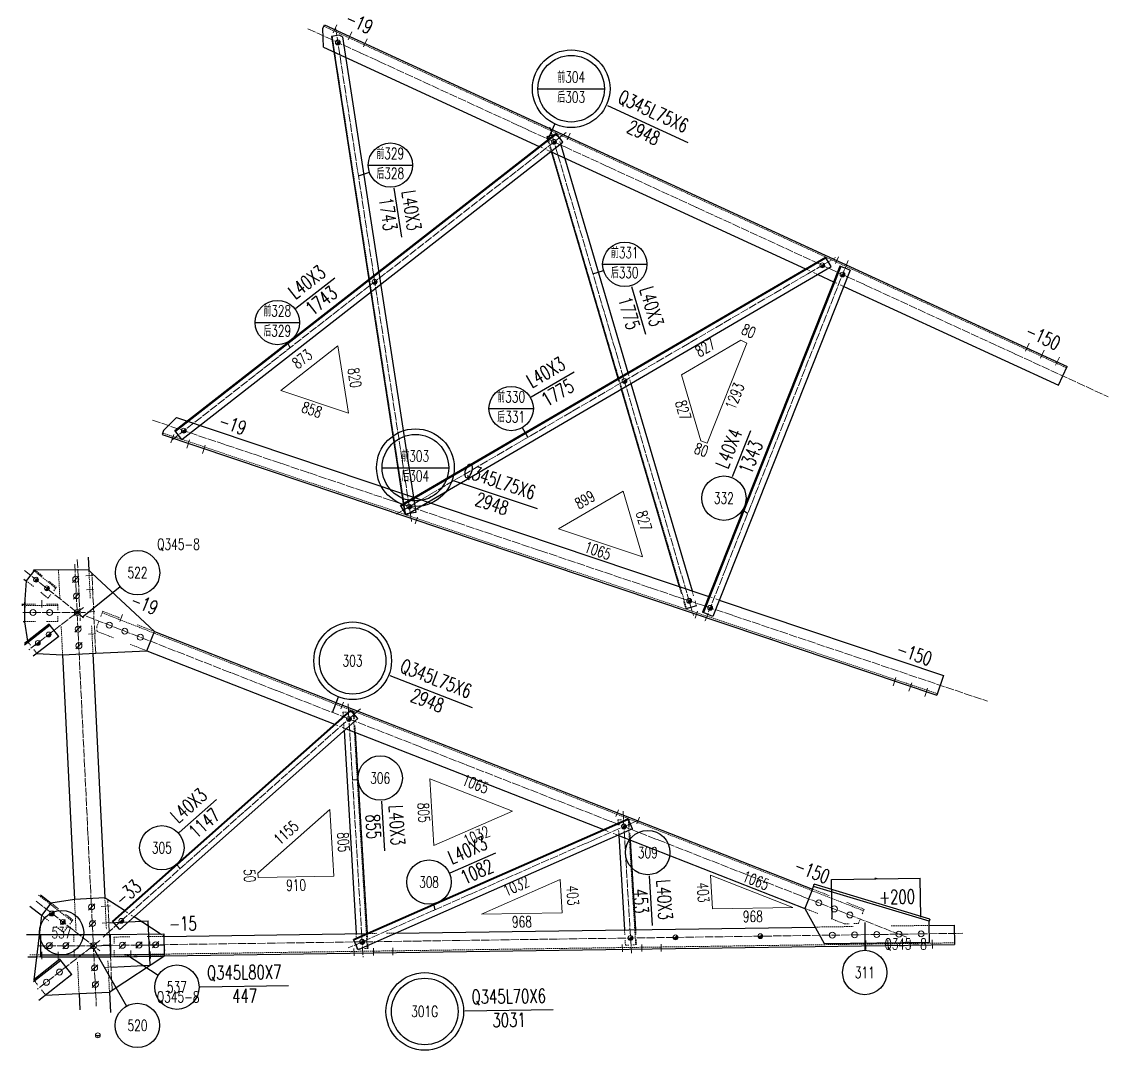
# Model space of a CAD drawing. Header units: millimetres. Extents: x -30246 to 2574, y -687 to 14024.
# Drawn here: x -22642 to -18724, y 4177 to 7886 of the extents above; entities that cross this region are included whole.
import ezdxf
from ezdxf.enums import TextEntityAlignment as Align

# ---------------------------------------------------------------- set-up
doc = ezdxf.new("R2010")
doc.units = ezdxf.units.MM
doc.header["$LTSCALE"] = 20
doc.header["$PDMODE"] = 1
doc.linetypes.add('DASHDOT2X', pattern=[1.75, 1.5, -0.125, 0, -0.125])
doc.linetypes.add('HIDDEN', pattern=[0.375, 0.25, -0.125])
for name, color, linetype, lineweight in [('1', 7, 'Continuous', 25), ('11', 1, 'Continuous', 13), ('2', 1, 'HIDDEN', 13), ('5', 7, 'Continuous', 13), ('6', 30, 'Continuous', 13), ('7', 3, 'DASHDOT2X', 13), ('8', 6, 'DASHDOT2X', 13)]:
    doc.layers.add(name, color=color, linetype=linetype, lineweight=lineweight)
doc.styles.get("Standard").update_dxf_attribs({"font": 'simplex', "width": 0.7, "bigfont": 'gbhzfs.shx'})
doc.dimstyles.new('dimStyle3', dxfattribs={"dimtxt": 2.5, "dimasz": 1, "dimexe": 1.25, "dimexo": 0, "dimgap": 0.63, "dimtad": 1, "dimzin": 0, "dimdsep": 46, "dimtxsty": 'standard', "dimblk": 'ARCHTICK', "dimblk1": 'ARCHTICK', "dimblk2": 'ARCHTICK', "dimcen": 0.09, "dimadec": 0, "dimazin": 0, "dimtfac": 1, "dimtdec": 1, "dimtmove": 2, "dimatfit": 3, "dimfxl": 0, "dimtolj": 1, "dimtzin": 0, "dimarcsym": 0})
doc.dimstyles.get("Standard").update_dxf_attribs({"dimtxt": 2.5, "dimasz": 1, "dimexe": 1.25, "dimexo": 0, "dimgap": 0.63, "dimtad": 1, "dimzin": 0, "dimdsep": 46, "dimtxsty": 'standard', "dimblk": 'ARCHTICK', "dimblk1": 'ARCHTICK', "dimblk2": 'ARCHTICK', "dimcen": 0.09, "dimadec": 0, "dimazin": 0, "dimtfac": 1, "dimtdec": 1, "dimtix": 1, "dimtmove": 2, "dimatfit": 3, "dimfxl": 0, "dimtolj": 1, "dimtzin": 0, "dimarcsym": 0})

# ---------------------------------------------------------------- blocks, each defined once
blk = doc.blocks.new('_ArchTick')
at = {"color": 0, "linetype": 'ByBlock', "const_width": 0.15}
blk.add_lwpolyline([(-0.5, -0.5), (0.5, 0.5)], dxfattribs=at)
blk = doc.blocks.new('LS_SIDE')
blk.add_line((-1, 0), (2, 0))
blk = doc.blocks.new('M20X55')
blk.add_line((-1.06, -1.06), (1.06, 1.06))
blk.add_circle((0, 0), 1)
blk = doc.blocks.new('M20X45')
blk.add_circle((0, 0), 1)
blk = doc.blocks.new('M16X40')
blk.add_line((-0.71, -0.71), (0.71, 0.71))
blk.add_circle((0, 0), 1)
for radius in [0.8, 0.6, 0.4, 0.2]:
    blk.add_arc((0, 0), radius, 225, 45)
blk = doc.blocks.new('M16X50')
blk.add_line((-1, -1), (1, 1))
blk.add_circle((0, 0), 1)
for radius in [0.8, 0.6, 0.4, 0.2]:
    blk.add_arc((0, 0), radius, 225, 45)
blk = doc.blocks.new('NAIL_FRONT')
for p, q in [((-1, 0), (1, 0)), ((0, 0), (0, -1))]:
    blk.add_line(p, q)
blk.add_circle((0, 0), 1)
blk = doc.blocks.new('*D407')
at = {"layer": '11', "color": 0, "lineweight": -2}
for p, q in [((-19401.6, 4796.5), (-19721.6, 4792)), ((-19719.6, 4652), (-19721.6, 4793.2)), ((-19399.7, 4656.5), (-19401.7, 4797.8))]:
    blk.add_line(p, q, dxfattribs=at)
at = {"layer": 'Defpoints', "color": 0}
for p in [(-19721.6, 4792), (-19719.6, 4652), (-19399.7, 4656.5)]:
    blk.add_point(p, dxfattribs=at)
at = {"layer": '11', "color": 0, "lineweight": -2}
for p, rotation in [((-19721.6, 4792), 180.8161880069534), ((-19401.6, 4796.5), 0.8161880069533556)]:
    blk.add_blockref('_ArchTick', p, dxfattribs=dict(at, rotation=rotation))
at = {"layer": '11', "color": 0, "insert": (-19561.7, 4796.2), "char_height": 2.5, "attachment_point": 5, "rotation": 0.8162}
blk.add_mtext('\\A1;80×4', dxfattribs=at)
blk = doc.blocks.new('*D408')
at = {"layer": '11', "color": 0, "lineweight": -2}
for p, q in [((-22327.3, 4636.9), (-22186.2, 4643.7)), ((-22187.5, 4643.7), (-22179.7, 4483.9)), ((-22319.5, 4477.1), (-22178.5, 4483.9))]:
    blk.add_line(p, q, dxfattribs=at)
at = {"layer": 'Defpoints', "color": 0}
for p in [(-22327.3, 4636.9), (-22319.5, 4477.1), (-22179.7, 4483.9)]:
    blk.add_point(p, dxfattribs=at)
at = {"layer": '11', "color": 0, "lineweight": -2}
for p, rotation in [((-22187.5, 4643.7), 92.78676090496542), ((-22179.7, 4483.9), 272.7867609049654)]:
    blk.add_blockref('_ArchTick', p, dxfattribs=dict(at, rotation=rotation))
at = {"layer": '11', "color": 0, "insert": (-22181.7, 4563.9), "char_height": 2.5, "attachment_point": 5, "rotation": 272.7868}
blk.add_mtext('\\A1;80×2', dxfattribs=at)

msp = doc.modelspace()

# ---------------------------------------------------------------- linework, layer by layer
at = {"layer": '1'}
for p, q in [((-21556.08065, 7861.1424), (-21549.81273, 7874.77006)), ((-21553.89704, 7794.09592), (-21556.08065, 7861.1424)), ((-21549.81273, 7874.77006), (-18871.50808, 6642.90669)), ((-21496.99868, 7837.07276), (-21525.66133, 7832.66228)), ((-21484.90996, 7830.83876), (-21496.99868, 7837.07276)), ((-21525.66133, 7832.66228), (-21260.52789, 6109.6211)), ((-21484.90996, 7830.83876), (-21220.99321, 6115.70452)), ((-21553.89704, 7794.09592), (-20775.87967, 7436.25346)), ((-20780.73008, 7644.1579), (-20540.73008, 7644.1579)), ((-20529.90455, 7583.98581), (-20240.08965, 7450.68793)), ((-20744.30242, 7462.45577), (-20719.23072, 7516.96641)), ((-22089.78716, 6411.42371), (-20715.16569, 7483.60953)), ((-22087.94209, 6409.05819), (-20713.32061, 7481.24401)), ((-22065.18617, 6379.88341), (-20690.5647, 7452.06923)), ((-20720.04489, 7479.269), (-20748.82257, 7470.79284)), ((-20748.82257, 7470.79284), (-20745.60465, 7459.86756)), ((-20707.62695, 7472.50182), (-20720.04489, 7479.269)), ((-20690.5647, 7452.06923), (-20715.16569, 7483.60953)), ((-20699.54553, 7445.0643), (-20456.74233, 6620.71425)), ((-20734.96701, 7417.43604), (-19816.2064, 6994.85993)), ((-20733.45441, 7418.61584), (-20492.32032, 6599.93266)), ((-21392.6166, 7368.66963), (-21232.6166, 7368.66963)), ((-21428.17898, 7330.65204), (-21388.60995, 7343.66942)), ((-21299.84144, 7285.64677), (-21272.61817, 7108.72901)), ((-21276.24117, 6142.03391), (-19743.51461, 7037.32018)), ((-21274.72805, 6139.44345), (-19742.00149, 7034.72973)), ((-19723.33968, 7002.78076), (-19743.51461, 7037.32018)), ((-21256.06624, 6107.49449), (-19723.33968, 7002.78076)), ((-20582.57238, 6977.13762), (-20544.20214, 6988.43915)), ((-20547.46166, 7011.04221), (-20387.46166, 7011.04221)), ((-19691.69956, 7004.62717), (-20187.17666, 5756.32982)), ((-19687.98172, 7003.15147), (-20183.45882, 5754.85412)), ((-19654.52117, 6989.87023), (-20149.99827, 5741.57289)), ((-19654.52117, 6989.87023), (-19691.69956, 7004.62717)), ((-21654.06003, 6852.74237), (-21512.91718, 6962.83185)), ((-19771.83721, 6974.4527), (-19714.19897, 6947.94248)), ((-20443.72845, 6930.46471), (-20393.15409, 6758.75788)), ((-19677.80699, 6931.2043), (-18902.84771, 6574.7684)), ((-21800.29467, 6801.08027), (-21640.29467, 6801.08027)), ((-21674.56231, 6709.92901), (-21684.41926, 6729.57534)), ((-20804.6896, 6533.28324), (-20650.12569, 6623.56611)), ((-18902.84771, 6574.7684), (-18871.50808, 6642.90669)), ((-20480.67896, 6560.40866), (-20271.08946, 5848.8237)), ((-20445.10097, 6581.19025), (-20224.80271, 5833.24756)), ((-20957.22239, 6490.91586), (-20797.22239, 6490.91586)), ((-22083.88421, 6458.85444), (-22131.45383, 6411.55612)), ((-22083.88421, 6458.85444), (-20164.67724, 5813.0145)), ((-22131.45383, 6411.55612), (-22136.23792, 6397.3395)), ((-22136.23792, 6397.3395), (-19342.18111, 5457.10036)), ((-22065.18617, 6379.88341), (-22089.78716, 6411.42371)), ((-20816.69756, 6387.2976), (-20836.8725, 6421.83702)), ((-20078.94937, 6245.8432), (-20012.91209, 6412.2165)), ((-21342.57847, 6277.68861), (-21102.57847, 6277.68861)), ((-21086.09886, 6231.76132), (-20783.75862, 6130.0196)), ((-21256.06624, 6107.49449), (-21276.24117, 6142.03391)), ((-21220.99321, 6115.70452), (-21260.52789, 6109.6211)), ((-20024.37142, 6112.28704), (-20042.81425, 6124.24528)), ((-22402.2606, 5954.82455), (-22399.96347, 5907.63269)), ((-22595.43344, 5908.72285), (-22626.53564, 5869.57373)), ((-22399.99531, 5907.66242), (-22595.43344, 5908.72285)), ((-22595.17776, 5909.04469), (-22594.76939, 5908.71925)), ((-22389.50689, 5897.8717), (-22399.99531, 5907.66242)), ((-22163.6196, 5687.01077), (-22389.50689, 5897.8717)), ((-22634.13717, 5876.24152), (-22626.23888, 5869.94727)), ((-22626.53564, 5869.57373), (-22632.64775, 5785.38088)), ((-22424.43393, 5738.87722), (-22286.90344, 5848.90161)), ((-20126.71246, 5800.23882), (-19318.26064, 5528.18349)), ((-22642.27103, 5785.4175), (-22632.64509, 5785.4175)), ((-22632.64775, 5785.38088), (-22632.63847, 5722.38088)), ((-20208.93391, 5779.37083), (-20247.30414, 5768.06929)), ((-22637.21864, 5722.41795), (-22632.63847, 5722.41795)), ((-22632.63847, 5722.38088), (-22621.8969, 5652.08678)), ((-20149.99827, 5741.57289), (-20187.17666, 5756.32982)), ((-22542.95376, 5713.29548), (-22632.62688, 5643.71063)), ((-22539.90279, 5709.34049), (-22632.62595, 5637.38886)), ((-22508.78286, 5668.99965), (-22542.95376, 5713.29548)), ((-22190.95463, 5617.16955), (-22163.6196, 5687.01077)), ((-22163.6196, 5687.01077), (-19790.86427, 4758.34212)), ((-22621.8969, 5652.08678), (-22621.87279, 5652.05562)), ((-22508.78286, 5668.99965), (-22600.73767, 5597.64425)), ((-22587.63892, 5607.80867), (-22587.62907, 5607.79595)), ((-22587.62907, 5607.79595), (-22495.27953, 5602.66911)), ((-22495.27953, 5602.66911), (-22375.41545, 5608.38038)), ((-22385.3738, 5607.90589), (-22342.45596, 4726.21139)), ((-22375.41545, 5608.38038), (-22190.95463, 5617.16955)), ((-22190.95463, 5617.16955), (-21514.27338, 5352.32443)), ((-22494.91563, 5602.68645), (-22451.99338, 4720.90145)), ((-21314.80652, 5528.76131), (-21017.74854, 5412.49629)), ((-19318.26064, 5528.18349), (-19342.18111, 5457.10036)), ((-21521.79509, 5395.00133), (-21499.92706, 5450.8743)), ((-21456.84738, 5403.258), (-22315.13876, 4642.0027)), ((-21454.85669, 5401.01366), (-22313.14807, 4639.75837)), ((-21430.30483, 5373.33352), (-22288.59621, 4612.07823)), ((-21430.30483, 5373.33352), (-21456.84738, 5403.258)), ((-21479.78737, 5329.44534), (-21436.3687, 4597.5075)), ((-21472.44837, 5335.95461), (-20544.57721, 4972.7967)), ((-21439.33459, 5322.99427), (-21396.33243, 4598.07786)), ((-21449.25602, 5152.50215), (-21429.29112, 5153.68647)), ((-22074.1508, 4962.6784), (-21940.2352, 5081.45387)), ((-21344.45735, 5074.57116), (-21333.85768, 4895.88527)), ((-20455.71434, 5011.92927), (-21445.53211, 4576.04293)), ((-20454.50528, 5009.1837), (-21444.32304, 4573.29736)), ((-20439.59344, 4975.32166), (-20455.71434, 5011.92927)), ((-20439.59344, 4975.32166), (-21429.41121, 4539.43532)), ((-20492.02979, 4952.23026), (-19818.19931, 4688.5009)), ((-20488.59331, 4950.88526), (-20468.44886, 4611.29661)), ((-20447.57135, 4934.82975), (-20428.41315, 4611.86697)), ((-21096.6311, 4817.10211), (-20932.81208, 4889.24314)), ((-22070.63887, 4832.12701), (-22083.90987, 4847.08964)), ((-20379.81227, 4805.81429), (-20369.2126, 4627.1284)), ((-19790.86427, 4758.34212), (-19818.19931, 4688.5009)), ((-19790.86427, 4758.34212), (-19787.20738, 4767.68551)), ((-19787.20738, 4767.68551), (-19784.90999, 4775.34854)), ((-19369.44743, 4642.44028), (-19787.20738, 4767.68551)), ((-19367.15004, 4650.10331), (-19784.90999, 4775.34854)), ((-22574.29135, 4737.01082), (-22536.57001, 4707.75304)), ((-22537.12042, 4707.66722), (-22571.37542, 4663.36603)), ((-22452.35726, 4720.88374), (-22537.12042, 4707.66722)), ((-22342.48735, 4726.23183), (-22452.35726, 4720.88374)), ((-22332.14787, 4719.50094), (-22342.48735, 4726.23183)), ((-22271.94733, 4680.31103), (-22332.14787, 4719.50094)), ((-21151.50861, 4683.66876), (-21156.25006, 4705.13166)), ((-22612.55026, 4695.90598), (-22571.0837, 4663.7433)), ((-22571.37542, 4663.36603), (-22599.06829, 4431.24968)), ((-19818.19931, 4688.5009), (-19748.3336, 4561.54938)), ((-22288.59621, 4612.07823), (-22315.13876, 4642.0027)), ((-22143.26642, 4596.54115), (-22237.18233, 4657.6794)), ((-19602.06189, 4637.2308), (-19602.06189, 4537.2308)), ((-19367.15004, 4650.10331), (-19369.44743, 4642.44028)), ((-19369.29806, 4631.95577), (-19369.44743, 4642.44028)), ((-19368.37216, 4566.96236), (-19369.29806, 4631.95577)), ((-19369.22684, 4626.95627), (-19279.23597, 4628.23829)), ((-19279.23597, 4628.23829), (-19278.23884, 4558.2454)), ((-22625.00318, 4594.01049), (-22579.64995, 4594.01049)), ((-22574.17938, 4593.98022), (-22323.0297, 4593.98022)), ((-22574.17938, 4593.98022), (-22574.15585, 4513.98079)), ((-22323.55927, 4593.97268), (-22129.57896, 4596.73615)), ((-22323.55927, 4593.97268), (-22322.4197, 4513.98079)), ((-22129.57896, 4596.73615), (-22128.43938, 4516.74426)), ((-22129.44928, 4587.63378), (-21395.46683, 4598.09019)), ((-21292.89867, 4599.55139), (-19781.10009, 4621.08867)), ((-22385.24384, 4546.41224), (-22264.93496, 4335.87169)), ((-22128.45215, 4517.64088), (-19278.23884, 4558.2454)), ((-21429.41121, 4539.43532), (-21445.53211, 4576.04293)), ((-19748.3336, 4561.54938), (-19368.37216, 4566.96236)), ((-22619.69479, 4514.01106), (-22589.19436, 4514.01106)), ((-22574.15791, 4520.98074), (-22322.51942, 4520.98074)), ((-22574.15585, 4513.98079), (-22322.4197, 4513.98079)), ((-22322.51941, 4520.98008), (-22128.53909, 4523.74355)), ((-22322.4197, 4513.98079), (-22128.43938, 4516.74426)), ((-22316.2584, 4393.07122), (-22129.96435, 4516.72254)), ((-22264.32531, 4521.80913), (-22149.82361, 4447.80867)), ((-22501.33942, 4500.96486), (-22599.92184, 4424.09536)), ((-22504.3992, 4504.91281), (-22599.08867, 4431.07883)), ((-22461.56234, 4449.64153), (-22504.3992, 4504.91281)), ((-22599.06829, 4431.24968), (-22598.99328, 4431.1532)), ((-22461.56234, 4449.64153), (-22580.49952, 4356.90043)), ((-22325.9569, 4386.63391), (-22316.2584, 4393.07122)), ((-21998.64274, 4405.5819), (-21679.6751, 4410.12595)), ((-22556.01987, 4375.98841), (-22435.82681, 4381.28582)), ((-22435.82681, 4381.28582), (-22325.9569, 4386.63391)), ((-22435.46293, 4381.30353), (-22432.59374, 4322.35957)), ((-22325.92745, 4386.65345), (-22322.36071, 4313.37904)), ((-21044.81932, 4318.90755), (-20725.85169, 4323.4516))]:
    msp.add_line(p, q, dxfattribs=at)
for centre, radius in [((-20660.73008, 7644.1579), 140), ((-20660.73008, 7644.1579), 120), ((-21312.6166, 7368.66963), 80), ((-20467.46166, 7011.04221), 80), ((-21720.29467, 6801.08027), 80), ((-20877.22239, 6490.91586), 80), ((-21222.57847, 6277.68861), 140), ((-21222.57847, 6277.68861), 120), ((-20109.93893, 6167.76857), 80), ((-22224.43393, 5898.87722), 80), ((-21448.90166, 5581.24458), 140), ((-21448.90166, 5581.24458), 120), ((-21349.4315, 5158.42375), 80), ((-22136.99388, 4906.94019), 80), ((-20384.78642, 4889.66689), 80), ((-21173.50706, 4783.24821), 80), ((-22498.66636, 4600.98074), 80), ((-19602.06189, 4457.2308), 80), ((-22082.63422, 4404.38534), 80), ((-21188.80471, 4316.85631), 140), ((-21188.80471, 4316.85631), 120), ((-22225.24384, 4266.41224), 80)]:
    msp.add_circle(centre, radius, dxfattribs=at)
at = {"layer": '2'}
for p, q in [((-21552.3199, 7869.319), (-18874.01525, 6637.45563)), ((-21522.69623, 7833.11853), (-21257.56279, 6110.07736)), ((-20745.9448, 7471.64046), (-20244.42638, 5768.91691)), ((-20745.60465, 7459.86756), (-20741.55457, 7446.11699)), ((-20707.62695, 7472.50182), (-20704.93315, 7463.35598)), ((-20702.23934, 7454.21014), (-20699.54553, 7445.0643)), ((-20775.87967, 7436.25346), (-20762.24212, 7429.98099)), ((-20748.60456, 7423.70851), (-20734.96701, 7417.43604)), ((-20737.50449, 7432.36642), (-20733.45441, 7418.61584)), ((-19816.2064, 6994.85993), (-19801.41667, 6988.05752)), ((-19786.62694, 6981.25511), (-19771.83721, 6974.4527)), ((-19714.19897, 6947.94248), (-19702.06831, 6942.36309)), ((-19689.93765, 6936.7837), (-19677.80699, 6931.2043)), ((-20492.32032, 6599.93266), (-20488.43986, 6586.758)), ((-20456.74233, 6620.71425), (-20452.86187, 6607.53958)), ((-20448.98142, 6594.36491), (-20445.10097, 6581.19025)), ((-20484.55941, 6573.58333), (-20480.67896, 6560.40866)), ((-22134.32428, 6403.02615), (-19340.26747, 5462.78701)), ((-22601.22311, 5908.75427), (-22519.22153, 5843.4061)), ((-22594.76939, 5908.71925), (-22568.76004, 5887.99205)), ((-22509.78981, 5908.25815), (-22504.83175, 5806.40092)), ((-22399.96347, 5907.63269), (-22395.10024, 5807.72376)), ((-22626.23888, 5869.94727), (-22600.07382, 5849.09597)), ((-22542.75069, 5867.26484), (-22516.74134, 5846.53764)), ((-22527.07545, 5833.48955), (-22516.74134, 5846.53764)), ((-20271.08946, 5848.8237), (-20263.16102, 5821.90556)), ((-22573.90875, 5828.24467), (-22547.74368, 5807.39338)), ((-22547.74368, 5807.39338), (-22537.40957, 5820.44146)), ((-20224.80271, 5833.24756), (-20219.51311, 5815.28865)), ((-20164.67724, 5813.0145), (-20152.02231, 5808.75594)), ((-20139.36738, 5804.49738), (-20126.71246, 5800.23882)), ((-22641.50699, 5780.41753), (-22512.25698, 5780.41753)), ((-22632.64509, 5785.4175), (-22592.51621, 5785.4175)), ((-22552.38733, 5785.4175), (-22512.25845, 5785.4175)), ((-22512.25228, 5764.41765), (-22512.25845, 5785.4175)), ((-20255.23258, 5794.98743), (-20247.30414, 5768.06929)), ((-20214.22351, 5797.32974), (-20208.93391, 5779.37083)), ((-22632.63847, 5722.41795), (-22592.50563, 5722.41795)), ((-22552.37278, 5722.41795), (-22512.23993, 5722.41795)), ((-22512.23993, 5722.41795), (-22512.2461, 5743.4178)), ((-22371.73088, 5704.03122), (-22364.44153, 5722.65555)), ((-22357.15219, 5741.27987), (-22349.86285, 5759.9042)), ((-22352.04965, 5754.3169), (-19606.80783, 4679.86139)), ((-22349.86285, 5759.9042), (-22287.78177, 5735.60639)), ((-22499.87369, 5704.54368), (-22494.91563, 5602.68645)), ((-22390.23702, 5707.81482), (-22385.3738, 5607.90589)), ((-22371.38037, 5698.52472), (-22371.73088, 5704.03122)), ((-22370.67937, 5687.51171), (-22371.02987, 5693.01821)), ((-22370.67937, 5687.51171), (-22310.77112, 5664.06432)), ((-22225.70068, 5711.30858), (-22163.6196, 5687.01077)), ((-22621.87279, 5652.05562), (-22610.4615, 5637.30664)), ((-22599.05021, 5622.55765), (-22587.63892, 5607.80867)), ((-22250.86288, 5640.61694), (-22190.95463, 5617.16955)), ((-21483.70458, 5395.48038), (-21470.39471, 5396.26992)), ((-21483.70458, 5395.48038), (-21482.58876, 5376.67026)), ((-21457.08485, 5397.05947), (-21443.77498, 5397.84901)), ((-21446.7697, 5397.67136), (-21396.12186, 4543.86639)), ((-21443.77498, 5397.84901), (-21442.29485, 5372.89743)), ((-21514.27338, 5352.32443), (-21500.33171, 5346.86782)), ((-21486.39004, 5341.41122), (-21472.44837, 5335.95461)), ((-21481.47294, 5357.86013), (-21480.35712, 5339.05)), ((-21480.35712, 5339.05), (-21480.1672, 5335.84845)), ((-21479.97728, 5332.6469), (-21479.78737, 5329.44534)), ((-21440.81472, 5347.94585), (-21439.33459, 5322.99427)), ((-20491.94126, 5007.32395), (-20478.63158, 5008.11348)), ((-20491.94126, 5007.32395), (-20490.82527, 4988.51105)), ((-20465.3219, 5008.90301), (-20452.01223, 5009.69254)), ((-20455.0069, 5009.5149), (-20428.20258, 4557.65628)), ((-20452.01223, 5009.69254), (-20450.53193, 4984.73828)), ((-20544.57721, 4972.7967), (-20527.0614, 4965.94122)), ((-20509.54559, 4959.08574), (-20492.02979, 4952.23026)), ((-20489.70929, 4969.69816), (-20488.59331, 4950.88526)), ((-20449.05164, 4959.78401), (-20447.57135, 4934.82975)), ((-19790.86427, 4758.34212), (-19728.78319, 4734.04431)), ((-22581.95793, 4736.63764), (-22460.66809, 4642.56167)), ((-22536.57001, 4707.75304), (-22510.25315, 4687.34091)), ((-22451.99338, 4720.90145), (-22446.48323, 4607.70215)), ((-22342.45596, 4726.21139), (-22336.94646, 4613.02541)), ((-19666.70211, 4709.7465), (-19604.62102, 4685.44869)), ((-22571.0837, 4663.7433), (-22544.6439, 4643.23581)), ((-22483.9363, 4666.92878), (-22457.61944, 4646.51666)), ((-22260.35899, 4672.76715), (-22271.94733, 4680.31103)), ((-22237.18233, 4657.6794), (-22248.77066, 4665.22327)), ((-19818.19931, 4688.5009), (-19770.70728, 4669.91307)), ((-19611.30292, 4668.37639), (-19604.62102, 4685.44869)), ((-22469.00105, 4631.75138), (-22457.61944, 4646.51666)), ((-19723.21525, 4651.32525), (-19675.72322, 4632.73743)), ((-19675.72322, 4632.73743), (-19658.70439, 4633.23555)), ((-19641.68555, 4633.73367), (-19624.66672, 4634.2318)), ((-19624.66672, 4634.2318), (-19617.98482, 4651.30409)), ((-19506.51792, 4625.00041), (-19369.22684, 4626.95627)), ((-22579.64995, 4594.01049), (-22537.69365, 4594.01049)), ((-22518.20409, 4622.72832), (-22491.76428, 4602.22083)), ((-22495.73735, 4594.01049), (-22453.78106, 4594.01049)), ((-22491.76428, 4602.22083), (-22480.38267, 4616.9861)), ((-22453.78106, 4594.01049), (-22453.77322, 4567.34401)), ((-22323.0297, 4593.98022), (-22322.83421, 4593.98022)), ((-22322.63872, 4593.98022), (-22322.44322, 4593.98022)), ((-22322.44322, 4593.98022), (-22322.43538, 4567.31375)), ((-22309.56245, 4585.06786), (-22249.56854, 4585.92255)), ((-22309.56245, 4585.06786), (-22309.23007, 4561.7369)), ((-22189.57463, 4586.77723), (-22129.58071, 4587.63191)), ((-22138.70452, 4593.57141), (-22143.26642, 4596.54115)), ((-22129.58071, 4587.63191), (-22134.14261, 4590.60166)), ((-22129.58071, 4587.63191), (-22129.5369, 4587.63253)), ((-22129.24834, 4564.30094), (-22129.58071, 4587.63191)), ((-22129.49309, 4587.63316), (-22129.44928, 4587.63378)), ((-21436.3687, 4597.5075), (-21435.26471, 4578.8968)), ((-21396.33243, 4598.07786), (-21395.264, 4580.06658)), ((-21395.46683, 4598.09019), (-21361.27744, 4598.57726)), ((-21327.08806, 4599.06432), (-21292.89867, 4599.55139)), ((-20468.44886, 4611.29661), (-20467.34488, 4592.68618)), ((-20428.41315, 4611.86697), (-20427.34473, 4593.85595)), ((-19781.10009, 4621.08867), (-19643.809, 4623.04454)), ((-22308.65079, 4521.07436), (-19278.32431, 4564.24479)), ((-21434.16072, 4560.2861), (-21433.05673, 4541.6754)), ((-21394.19557, 4562.05531), (-21393.12714, 4544.04403)), ((-20466.24091, 4574.07576), (-20465.13693, 4555.46533)), ((-20465.13693, 4555.46533), (-20451.82726, 4556.25486)), ((-20438.51758, 4557.04439), (-20425.2079, 4557.83393)), ((-20426.27632, 4575.84494), (-20425.2079, 4557.83393)), ((-22612.69484, 4521.01101), (-22453.75959, 4521.01101)), ((-22589.19436, 4514.01106), (-22544.04875, 4514.01106)), ((-22498.90314, 4514.01106), (-22453.75753, 4514.01106)), ((-22453.76537, 4540.67754), (-22453.75753, 4514.01106)), ((-22322.51942, 4520.98074), (-22322.48686, 4520.98074)), ((-22322.45431, 4520.98074), (-22322.42176, 4520.98074)), ((-22322.42754, 4540.64727), (-22322.4197, 4513.98079)), ((-22308.8977, 4538.40593), (-22308.56532, 4515.07497)), ((-22308.56532, 4515.07497), (-22248.57141, 4515.92965)), ((-22188.5775, 4516.78433), (-22128.58358, 4517.63901)), ((-22129.96435, 4516.72254), (-22129.50409, 4517.02803)), ((-22129.04384, 4517.33352), (-22128.58358, 4517.63901)), ((-22128.58358, 4517.63901), (-22128.91596, 4540.96998)), ((-22128.58358, 4517.63901), (-22128.53977, 4517.63963)), ((-22128.49596, 4517.64026), (-22128.45215, 4517.64088)), ((-21433.05673, 4541.6754), (-21419.74687, 4542.46495)), ((-21406.437, 4543.25449), (-21393.12714, 4544.04403)), ((-22440.97308, 4494.50284), (-22435.46293, 4381.30353)), ((-22331.43696, 4499.83943), (-22325.92745, 4386.65345)), ((-22598.99328, 4431.1532), (-22584.69755, 4412.76367)), ((-22570.40181, 4394.37414), (-22556.10608, 4375.98461)), ((-22556.10608, 4375.98461), (-22556.07734, 4375.98587)), ((-22556.0486, 4375.98714), (-22556.01987, 4375.98841))]:
    msp.add_line(p, q, dxfattribs=at)
at = {"layer": '6'}
for points in [[(-21501.79247, 6717.16904), (-21708.33391, 6556.06957), (-21464.37169, 6473.97287)], [(-20027.31087, 6727.16387), (-20049.11512, 6737.19254), (-20263.22402, 6612.12864), (-20193.1656, 6374.27072), (-20170.42015, 6366.61656)], [(-20473.83853, 6193.5521), (-20706.5943, 6057.59631), (-20403.7801, 5955.69418)], [(-20872.51357, 5039.5913), (-21170.03113, 5156.03619), (-21155.72531, 4914.87326)], [(-21531.27371, 5045.39458), (-21790.57014, 4815.42121), (-21789.83613, 4800.34189), (-21516.97363, 4804.22912)], [(-20700.65978, 4792.88336), (-20983.88301, 4668.16982), (-20693.507, 4672.30411)], [(-20158.57181, 4807.9387), (-20151.41903, 4687.35946), (-19861.05972, 4691.49595)]]:
    msp.add_lwpolyline(points, close=True, dxfattribs=at)
at = {"layer": '7'}
for p, q in [((-21610.20848, 7860.72188), (-18723.85495, 6533.1682)), ((-21510.45655, 7865.35501), (-21236.19799, 6083.01179)), ((-22101.14189, 6377.20281), (-20679.20997, 7486.29013)), ((-20738.1136, 7505.22129), (-20219.64288, 5744.94239)), ((-21292.05827, 6109.63299), (-19707.52258, 7035.18168)), ((-19662.04266, 7025.13249), (-20179.65517, 5721.06756)), ((-22170.55918, 6448.98298), (-19159.46193, 5435.70671)), ((-22450.9409, 5929.61876), (-22373.36115, 4335.83785)), ((-22441.78976, 5946.67664), (-22431.04497, 5725.9379)), ((-22632.66565, 5906.99407), (-22419.04023, 5736.75307)), ((-22419.43029, 5773.7417), (-22617.05327, 5620.38955)), ((-22638.56605, 5755.41771), (-22412.55214, 5755.41771)), ((-22409.3422, 5742.37687), (-19450.85185, 4584.45839)), ((-21421.13269, 5408.20179), (-22348.99866, 4585.23781)), ((-21465.51626, 5426.61205), (-21411.31545, 4512.91236)), ((-20473.75322, 5038.4556), (-20443.39594, 4526.70227)), ((-20420.19819, 5005.71614), (-21464.92736, 4545.64845)), ((-22590.45935, 4714.16141), (-22360.31737, 4535.65652)), ((-22354.13054, 4554.4299), (-19248.81167, 4598.66868)), ((-22361.00352, 4572.38876), (-22585.65218, 4397.21928)), ((-22584.42215, 4554.01078), (-22354.07181, 4554.01078))]:
    msp.add_line(p, q, dxfattribs=at)
at = {"layer": '8'}
for p, q in [((-22375.41545, 5608.38038), (-22389.50689, 5897.8717)), ((-22316.2584, 4393.07122), (-22332.14787, 4719.50094))]:
    msp.add_line(p, q, dxfattribs=at)

# ---------------------------------------------------------------- block references
at = {"layer": '5'}
for p, xscale, yscale, zscale, rotation in [((-21514.72281, 7855.27294), 10.74999999999987, 10.75000000000045, 10.75, 65.30342106121616), ((-21460.21219, 7830.20125), 10.74999999999987, 10.75000000000045, 10.75, 65.30342106121616), ((-21405.70156, 7805.12955), 10.74999999999987, 10.75000000000045, 10.75, 65.30342106121616), ((-20671.60922, 7467.49004), 8.750000000000043, 8.75, 8.75, 65.30342106121698), ((-19704.04562, 7022.46742), 8.750000000000043, 8.75, 8.75, 65.30342106121698), ((-19018.12025, 6706.9819), 10.74999999999987, 10.75000000000045, 10.75, 65.30342106121616), ((-18963.60963, 6681.9102), 10.74999999999987, 10.75000000000045, 10.75, 65.30342106121616), ((-18909.099, 6656.8385), 10.74999999999987, 10.75000000000045, 10.75, 65.30342106121616), ((-22097.32869, 6387.4647), 10.7500000000001, 10.75000000000045, 10.75, 251.3981115977533), ((-22040.4622, 6368.32834), 10.7500000000001, 10.75000000000045, 10.75, 251.3981115977533), ((-21983.59571, 6349.19197), 10.7500000000001, 10.75000000000045, 10.75, 251.3981115977533), ((-21217.77704, 6091.48329), 8.749999999999703, 8.75, 8.75, 251.3981115977557), ((-22402.95635, 5887.4946), 8.75000000000327, 8.75, 8.75, 2.786760904953179), ((-22629.54657, 5781.99357), 8.749999999999828, 8.75, 8.75, 90.23325809528122), ((-22569.72808, 5781.99357), 8.749999999999828, 8.75, 8.75, 90.23325809528122), ((-22400.52541, 5837.55373), 8.75000000000327, 8.75, 8.75, 2.786760904953179), ((-20208.39684, 5751.81276), 8.749999999999703, 8.75, 8.75, 251.3981115977557), ((-22396.63589, 5757.64834), 8.75000000000327, 8.75, 8.75, 2.786760904953179), ((-22285.79008, 5731.5494), 8.750000000000806, 8.75, 8.75, 68.62520684020956), ((-22392.74637, 5677.74295), 8.75000000000327, 8.75, 8.75, 2.786760904953179), ((-19492.82684, 5511.01346), 10.7500000000001, 10.75000000000045, 10.75, 251.3981115977533), ((-19435.96035, 5491.87709), 10.7500000000001, 10.75000000000045, 10.75, 251.3981115977533), ((-19379.09386, 5472.74072), 10.7500000000001, 10.75000000000045, 10.75, 251.3981115977533), ((-21487.89189, 5416.04939), 8.750000000000806, 8.75, 8.75, 68.62520684020956), ((-20496.15167, 5027.89388), 8.750000000000806, 8.75, 8.75, 68.62520684020956), ((-20420.54761, 5001.51534), 8.750000000000806, 8.75, 8.75, 68.62520684020956), ((-22344.96221, 4696.07584), 10.74999999999727, 10.74999999999989, 10.75, 2.78676090495519), ((-22342.04507, 4636.14679), 10.74999999999727, 10.74999999999989, 10.75, 2.78676090495519), ((-22338.15555, 4556.2414), 10.74999999999727, 10.74999999999989, 10.75, 2.78676090495519), ((-21304.14424, 4537.17436), 8.749999999999998, 8.75, 8.75, 270.8161880069329), ((-20476.22825, 4548.96896), 8.749999999999998, 8.75, 8.75, 270.8161880069329), ((-20406.23535, 4549.96609), 8.749999999999998, 8.75, 8.75, 270.8161880069329), ((-20336.24246, 4550.96322), 8.749999999999998, 8.75, 8.75, 270.8161880069329), ((-19598.31733, 4561.47579), 10.74999999999986, 10.74999999999989, 10.75, 270.8161880069344), ((-19518.32545, 4562.61537), 10.74999999999986, 10.74999999999989, 10.75, 270.8161880069344), ((-19438.33357, 4563.75494), 10.74999999999986, 10.74999999999989, 10.75, 270.8161880069344), ((-19358.34168, 4564.89452), 10.74999999999986, 10.74999999999989, 10.75, 270.8161880069344), ((-22570.31825, 4523.09378), 8.749999999999828, 8.75, 8.75, 270.2332580952812), ((-22510.49976, 4523.09378), 8.749999999999828, 8.75, 8.75, 270.2332580952812), ((-22248.73927, 4527.71266), 8.749999999999998, 8.75, 8.75, 270.8161880069329), ((-22178.68947, 4524.71547), 8.749999999999998, 8.75, 8.75, 270.8161880069329), ((-21444.13004, 4535.1801), 8.749999999999998, 8.75, 8.75, 270.8161880069329), ((-21374.13714, 4536.17723), 8.749999999999998, 8.75, 8.75, 270.8161880069329), ((-22334.26603, 4476.33601), 10.74999999999727, 10.74999999999989, 10.75, 2.78676090495519)]:
    msp.add_blockref('LS_SIDE', p, dxfattribs=dict(at, xscale=xscale, yscale=yscale, zscale=zscale, rotation=rotation))
for name, p, xscale, yscale, zscale in [('M16X40', (-21502.08992, 7810.99403), 8.75, 8.75, 8.75), ('M16X40', (-20722.574, 7452.46221), 8.75, 8.75, 8.75), ('M16X40', (-19755.0104, 7007.43959), 8.75, 8.75, 8.75), ('M16X40', (-19682.32956, 6974.01066), 8.75, 8.75, 8.75), ('M16X40', (-21369.30771, 6948.02568), 8.75, 8.75, 8.75), ('M16X40', (-20468.71551, 6590.56052), 8.75, 8.75, 8.75), ('M16X40', (-22057.77009, 6411.02765), 8.75, 8.75, 8.75), ('M16X40', (-21244.57247, 6137.37517), 8.75, 8.75, 8.75), ('M16X40', (-22590.48452, 5873.64224), 8.75, 8.75, 8.75), ('M20X55', (-22447.6735, 5875.30609), 10.74999999999818, 10.74999999999989, 10.75), ('M16X40', (-22551.44925, 5842.53451), 8.75, 8.75, 8.75), ('M20X55', (-22444.75636, 5815.37704), 10.74999999999818, 10.74999999999989, 10.75), ('M16X40', (-20235.19746, 5797.70638), 8.75, 8.75, 8.75), ('M20X45', (-22601.58875, 5755.43663), 10.74999999999818, 10.74999999999989, 10.75), ('M20X45', (-22541.77026, 5755.43663), 10.74999999999818, 10.74999999999989, 10.75), ('M20X55', (-22441.83923, 5755.448), 10.74999999999818, 10.74999999999989, 10.75), ('M16X40', (-20159.3605, 5772.18631), 8.75, 8.75, 8.75), ('M16X50', (-22544.95727, 5675.88262), 8.75, 8.75, 8.75), ('M20X55', (-22438.92209, 5695.51895), 10.74999999999818, 10.74999999999989, 10.75), ('M20X45', (-22326.46395, 5709.9393), 10.74999999999818, 10.74999999999989, 10.75), ('M20X45', (-22270.59097, 5688.07127), 10.74999999999818, 10.74999999999989, 10.75), ('M16X50', (-22584.37876, 5645.2922), 8.75, 8.75, 8.75), ('M20X55', (-22436.00495, 5635.58991), 10.74999999999818, 10.74999999999989, 10.75), ('M20X45', (-22214.718, 5666.20324), 10.74999999999818, 10.74999999999989, 10.75), ('M16X40', (-21462.27895, 5371.70741), 8.75, 8.75, 8.75), ('M16X40', (-20470.53365, 4983.5499), 8.75, 8.75, 8.75), ('M20X55', (-22390.16555, 4693.8755), 10.74999999999818, 10.74999999999989, 10.75), ('M20X45', (-19767.46538, 4708.37721), 10.74999999999818, 10.74999999999989, 10.75), ('M16X50', (-22533.46246, 4670.27329), 8.75, 8.75, 8.75), ('M20X45', (-19711.5924, 4686.50919), 10.74999999999818, 10.74999999999989, 10.75), ('M20X45', (-19655.71943, 4664.64116), 10.74999999999818, 10.74999999999989, 10.75), ('M16X50', (-22494.02298, 4639.68287), 8.75, 8.75, 8.75), ('M20X55', (-22387.24841, 4633.94645), 10.74999999999818, 10.74999999999989, 10.75), ('M16X40', (-22283.18948, 4643.57658), 8.75, 8.75, 8.75), ('M16X40', (-20446.69012, 4581.60354), 8.75, 8.75, 8.75), ('M16X40', (-20284.70656, 4583.91118), 8.75, 8.75, 8.75), ('M16X40', (-19978.73761, 4588.27006), 8.75, 8.75, 8.75), ('M20X45', (-19718.76399, 4591.97368), 10.74999999999818, 10.74999999999989, 10.75), ('M20X45', (-19638.7721, 4593.11325), 10.74999999999818, 10.74999999999989, 10.75), ('M20X45', (-19558.78022, 4594.25283), 10.74999999999818, 10.74999999999989, 10.75), ('M20X45', (-19478.78834, 4595.3924), 10.74999999999818, 10.74999999999989, 10.75), ('M20X45', (-19398.79646, 4596.53198), 10.74999999999818, 10.74999999999989, 10.75), ('M20X55', (-22542.95297, 4554.03726), 10.74999999999818, 10.74999999999989, 10.75), ('M20X55', (-22483.13447, 4554.03726), 10.74999999999818, 10.74999999999989, 10.75), ('M20X55', (-22383.35889, 4554.04106), 10.74999999999818, 10.74999999999989, 10.75), ('M20X55', (-22279.13815, 4555.49825), 10.74999999999818, 10.74999999999989, 10.75), ('M20X55', (-22219.14424, 4556.35293), 10.74999999999818, 10.74999999999989, 10.75), ('M20X55', (-22159.15033, 4557.20761), 10.74999999999818, 10.74999999999989, 10.75), ('M16X40', (-21414.59191, 4567.81469), 8.75, 8.75, 8.75), ('M20X45', (-22505.95853, 4458.8995), 10.74999999999818, 10.74999999999989, 10.75), ('M20X55', (-22379.46937, 4474.13567), 10.74999999999818, 10.74999999999989, 10.75), ('M20X45', (-22553.17562, 4422.08223), 10.74999999999818, 10.74999999999989, 10.75), ('M20X55', (-22376.55223, 4414.20662), 10.74999999999818, 10.74999999999989, 10.75), ('NAIL_FRONT', (-22367.6132, 4230.56515), 8.75, 8.75, 8.75)]:
    msp.add_blockref(name, p, dxfattribs=dict(at, xscale=xscale, yscale=yscale, zscale=zscale))

# ---------------------------------------------------------------- texts
at = {"layer": '1', "width": 0.7}
for s, rotation, p in [('-19', 335.30033778, (-21470.4393, 7903.75474)), ('-19', 341.40119488, (-21928.80088, 6449.3984)), ('-19', 338.62520684, (-22246.39041, 5804.77852)), ('-33', 41.57118889, (-22296.79145, 4711.74239)), ('-15', 0.81618801, (-22110.22375, 4632.91224))]:
    msp.add_text(s, height=50, rotation=rotation, dxfattribs=at).set_placement(p, align=Align.MIDDLE_LEFT)
for s, p in [('前304', (-20660.73008, 7654.1579)), ('前329', (-21312.6166, 7378.66963)), ('前331', (-20467.46166, 7021.04221)), ('前328', (-21720.29467, 6811.08027)), ('前330', (-20877.22239, 6500.91586)), ('前303', (-21222.57847, 6287.68861))]:
    msp.add_text(s, height=40, dxfattribs=at).set_placement(p, align=Align.BOTTOM_CENTER)
for s, p in [('后303', (-20660.73008, 7634.1579)), ('后328', (-21312.6166, 7358.66963)), ('后330', (-20467.46166, 7001.04221)), ('后329', (-21720.29467, 6791.08027)), ('后331', (-20877.22239, 6480.91586)), ('后304', (-21222.57847, 6267.68861))]:
    msp.add_text(s, height=40, dxfattribs=at).set_placement(p, align=Align.TOP_CENTER)
for s, rotation, p in [('Q345L75X6', 335.30033778, (-20380.81848, 7526.42198)), ('L40X3', 278.7477924, (-21276.34613, 7198.70874)), ('L40X3', 37.95374026, (-21589.63885, 6915.67219)), ('L40X3', 286.41175534, (-20408.84871, 6847.43667)), ('L40X3', 30.28977732, (-20732.45138, 6587.05953)), ('L40X4', 68.35076633, (-20055.22532, 6332.71908)), ('Q345L75X6', 341.40119488, (-20931.73935, 6190.36821)), ('Q345L75X6', 338.62520684, (-21162.63286, 5479.94096)), ('L40X3', 41.57118889, (-22013.8285, 5029.54745)), ('L40X3', 273.39481633, (-21329.17506, 4985.82037)), ('L40X3', 23.76726705, (-21018.75181, 4862.32452)), ('L40X3', 273.39481633, (-20364.52998, 4717.06351)), ('Q345L80X7', 0.81618801, (-21839.30137, 4417.85291)), ('Q345L70X6', 0.81618801, (-20885.47795, 4331.17856))]:
    msp.add_text(s, height=50, rotation=rotation, dxfattribs=at).set_placement(p, align=Align.BOTTOM_CENTER)
for s, rotation, p in [('2948', 335.30033778, (-20389.17572, 7508.25176)), ('1743', 278.7477924, (-21296.11348, 7195.66703)), ('1743', 37.95374026, (-21577.33835, 6899.90204)), ('1775', 286.41175534, (-20428.03383, 6841.78591)), ('1775', 30.28977732, (-20722.36391, 6569.78982)), ('1343', 68.35076633, (-20036.63613, 6325.34062)), ('2948', 341.40119488, (-20938.11814, 6171.41271)), ('2948', 338.62520684, (-21169.9222, 5461.31664)), ('1147', 41.57118889, (-22000.5575, 5014.58481)), ('855', 273.39481633, (-21349.13997, 4984.63605)), ('1082', 23.76726705, (-21010.69136, 4844.02072)), ('453', 273.39481633, (-20384.49489, 4715.87919)), ('447', 0.81618801, (-21839.01647, 4397.85494)), ('3031', 0.81618801, (-20885.19306, 4311.18059))]:
    msp.add_text(s, height=50, rotation=rotation, dxfattribs=at).set_placement(p, align=Align.TOP_CENTER)
for s, rotation, p in [('-150', 335.30033778, (-18901.15599, 6722.0348)), ('-150', 341.40119488, (-19362.21013, 5585.70477)), ('-150', 338.62520684, (-19731.92983, 4799.1708)), ('+200', 0.81618801, (-19420.71746, 4731.23339))]:
    msp.add_text(s, height=50, rotation=rotation, dxfattribs=at).set_placement(p, align=Align.MIDDLE_RIGHT)
for s, p in [('332', (-20109.93893, 6167.76857)), ('522', (-22224.43393, 5898.87722)), ('303', (-21448.90166, 5581.24458)), ('306', (-21349.4315, 5158.42375)), ('305', (-22136.99388, 4906.94019)), ('309', (-20384.78642, 4889.66689)), ('308', (-21173.50706, 4783.24821)), ('537', (-22498.66636, 4600.98074)), ('311', (-19602.06189, 4457.2308)), ('537', (-22082.63422, 4404.38534)), ('301G', (-21188.80471, 4316.85631)), ('520', (-22225.24384, 4266.41224))]:
    msp.add_text(s, height=40, dxfattribs=at).set_placement(p, align=Align.MIDDLE_CENTER)
for p in [(-22153.72325, 5969.58789), (-19531.35121, 4527.94147), (-22154.53317, 4337.12292)]:
    msp.add_text('Q345-8', height=40, dxfattribs=at).set_placement(p, align=Align.BOTTOM_LEFT)
at = {"layer": '6', "width": 0.7}
for s, rotation, p in [('80', 335.30033778, (-20034.03437, 6741.26331)), ('827', 30.28977732, (-20161.21331, 6683.29545)), ('873', 37.95374026, (-21611.21344, 6644.50438)), ('820', 278.74754061, (-21473.1984, 6597.09177)), ('899', 30.28977732, (-20595.26015, 6134.20906)), ('827', 286.41175534, (-20429.21675, 6077.44852)), ('1065', 338.62520684, (-21017.62768, 5107.1259)), ('1155', 41.57023509, (-21667.5573, 4937.88932)), ('805', 273.39342124, (-21514.1412, 4925.40377)), ('1065', 338.62520684, (-20006.17109, 4759.02949)), ('1032', 23.76564662, (-20846.30136, 4739.6786)), ('403', 273.39481633, (-20687.10093, 4733.18589))]:
    msp.add_text(s, height=40, rotation=rotation, dxfattribs=at).set_placement(p, align=Align.BOTTOM_CENTER)
for s, rotation, p in [('1293', 68.35076633, (-20089.57091, 6543.20098)), ('858', 341.40119488, (-21589.54219, 6505.54347)), ('827', 286.41175534, (-20237.78737, 6490.3743)), ('80', 341.40119488, (-20184.98227, 6360.96589)), ('1065', 341.40103781, (-20558.37662, 5997.1675)), ('805', 273.39481633, (-21172.86067, 5034.86256)), ('1032', 23.76726705, (-21010.08921, 4968.08038)), ('50', 272.7867609, (-21800.19131, 4807.39536)), ('910', 0.81618801, (-21653.26243, 4792.28652)), ('403', 273.39481633, (-20164.97787, 4747.05692)), ('968', 0.81618801, (-20006.09693, 4679.42872)), ('968', 0.81570525, (-20838.55264, 4660.23798))]:
    msp.add_text(s, height=40, rotation=rotation, dxfattribs=at).set_placement(p, align=Align.TOP_CENTER)

# ---------------------------------------------------------------- dimensions: what is measured, and where the dimension line sits
at = {"layer": '11'}
for base, p1, p2, angle, text, picture, middle in [((-19721.61293, 4791.95338), (-19399.65114, 4656.52589), (-19719.61867, 4651.96759), 0.81618801, '80×4', '*D407', (-19561.65688, 4796.17813)), ((-22179.70589, 4483.85946), (-22327.31936, 4636.86359), (-22319.54033, 4477.05281), 272.7867609, '80×2', '*D408', (-22181.65192, 4563.85946))]:
    dim = msp.add_linear_dim(base=base, p1=p1, p2=p2, angle=angle, text=text, dimstyle='standard', dxfattribs=at)
    dim.commit()
    dim.dimension.update_dxf_attribs({"geometry": picture, "text_midpoint": middle})
msp.add_aligned_dim(p1=(-22239.14146, 4556.01526), p2=(-22238.57242, 4516.07209), distance=110, text='40', dimstyle='dimStyle3', override={"dimtxt": 2.5}, dxfattribs=at).render()

doc.saveas('drawing.dxf')
